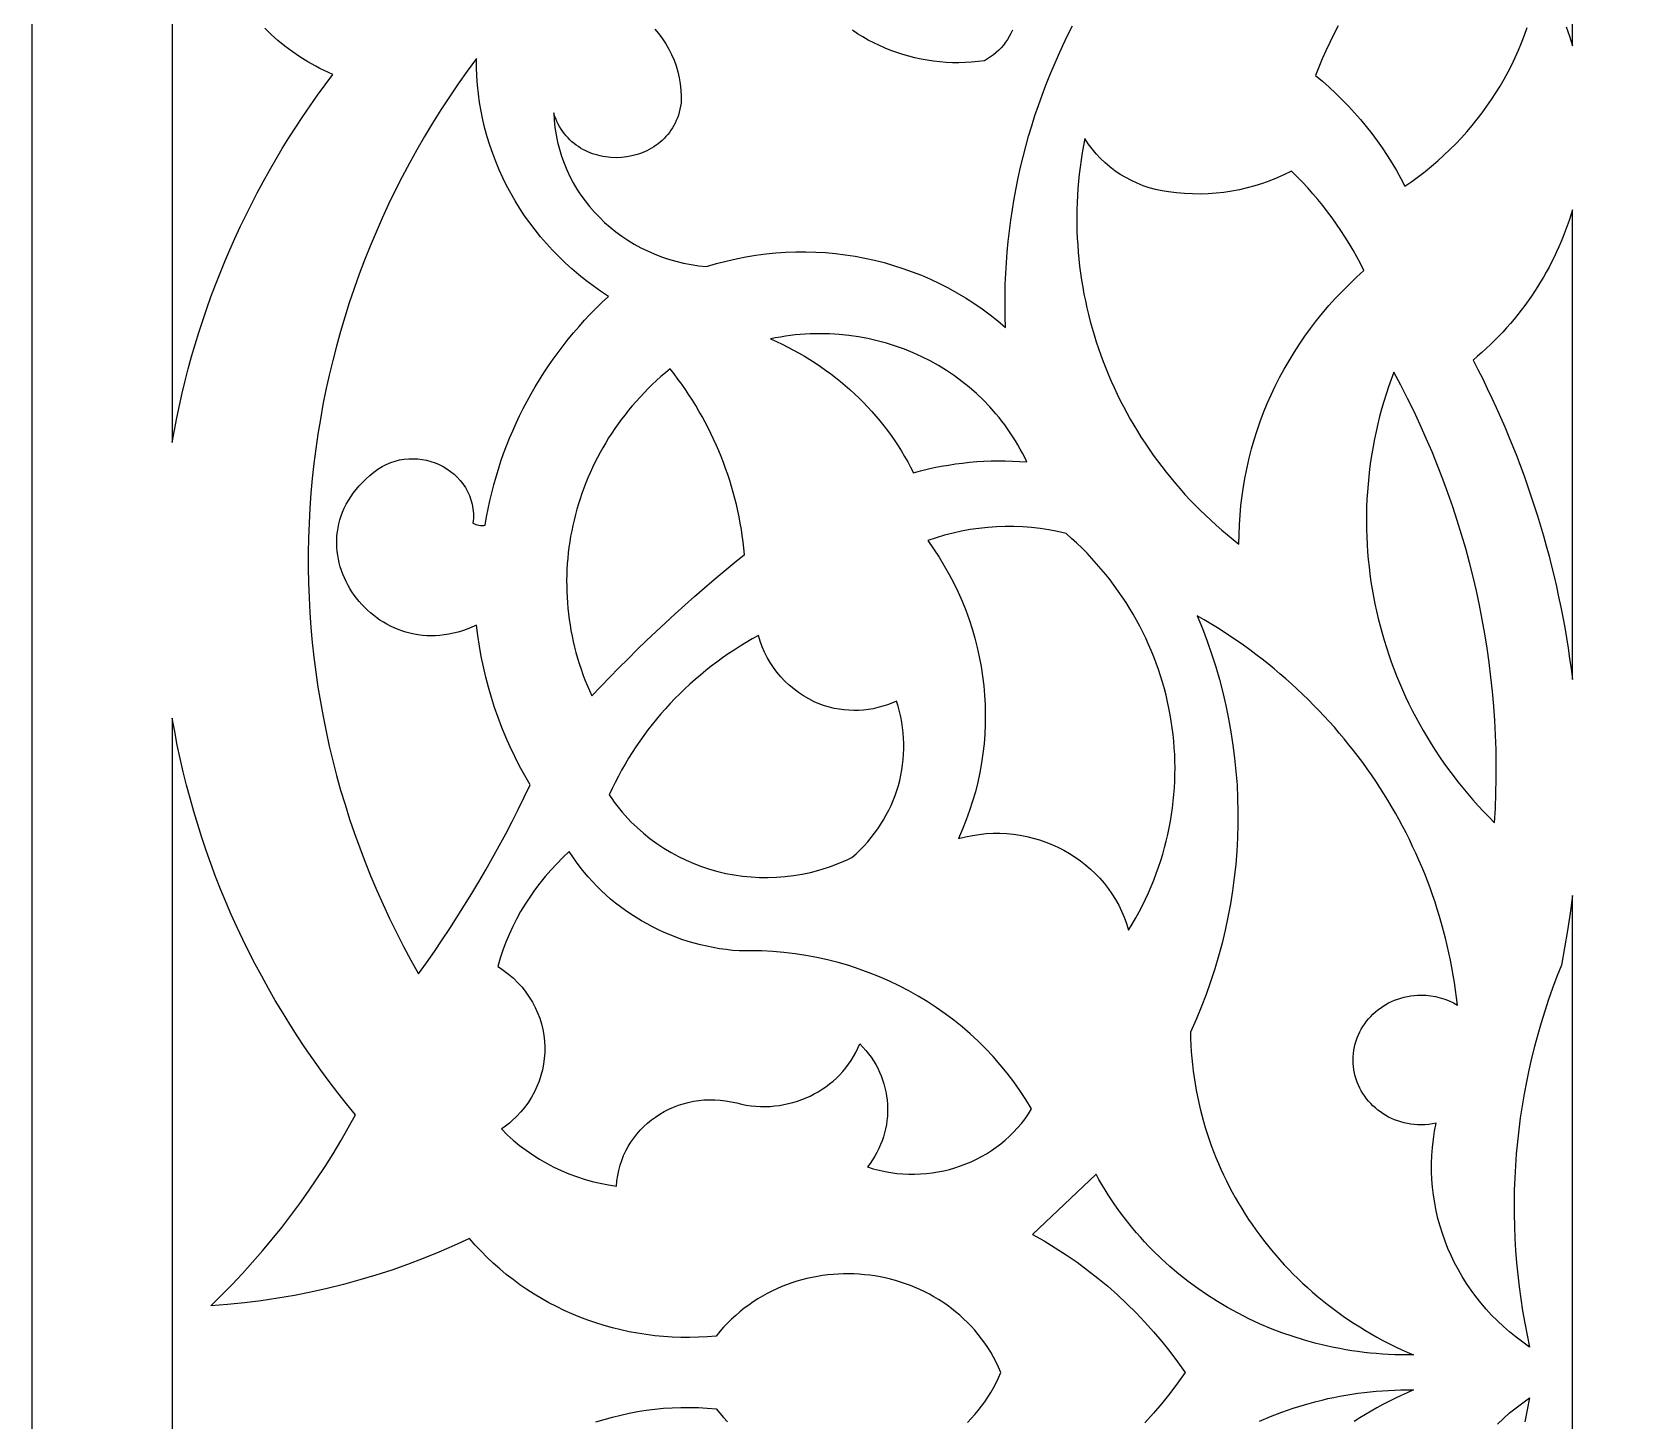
# Model space of a CAD drawing. Extents: x -1429 to -724, y 80 to 630.
# Drawn here: x -1369.3 to -1311.7, y 464.1 to 513.7 of the extents above; entities that cross this region are included whole.
import ezdxf

# ---------------------------------------------------------------- set-up
doc = ezdxf.new("R2010")
doc.units = 0
doc.layers.add('LAYER_1', color=18, linetype='CONTINUOUS')

msp = doc.modelspace()

# ---------------------------------------------------------------- linework, layer by layer
at = {"layer": 'LAYER_1'}
for points in [[(-784.299, 144.673), (-1369.299, 144.673), (-1369.299, 569.673), (-994.512, 569.673), (-784.299, 409.912)], [(-1353.766, 512.352), (-1354.089, 511.894), (-1354.403, 511.431), (-1354.707, 510.965), (-1355.002, 510.495), (-1355.287, 510.021), (-1355.563, 509.543), (-1355.83, 509.061), (-1356.087, 508.576), (-1356.335, 508.088), (-1356.573, 507.596), (-1356.802, 507.101), (-1357.022, 506.603), (-1357.232, 506.103), (-1357.432, 505.599), (-1357.623, 505.093), (-1357.805, 504.584), (-1357.977, 504.073), (-1358.14, 503.56), (-1358.293, 503.045), (-1358.436, 502.527), (-1358.57, 502.008), (-1358.695, 501.487), (-1358.81, 500.964), (-1358.916, 500.44), (-1359.011, 499.914), (-1359.098, 499.387), (-1359.175, 498.859), (-1359.242, 498.33), (-1359.3, 497.799), (-1359.348, 497.269), (-1359.386, 496.737), (-1359.415, 496.205), (-1359.435, 495.672), (-1359.444, 495.139), (-1359.444, 494.606), (-1359.435, 494.073), (-1359.415, 493.54), (-1359.387, 493.007), (-1359.348, 492.474), (-1359.3, 491.942), (-1359.242, 491.411), (-1359.175, 490.88), (-1359.097, 490.35), (-1359.01, 489.82), (-1358.914, 489.292), (-1358.807, 488.765), (-1358.691, 488.24), (-1358.566, 487.715), (-1358.43, 487.192), (-1358.285, 486.671), (-1358.13, 486.152), (-1357.965, 485.635), (-1357.791, 485.119), (-1357.606, 484.606), (-1357.412, 484.095), (-1357.208, 483.586), (-1356.995, 483.08), (-1356.771, 482.577), (-1356.538, 482.076), (-1356.295, 481.578), (-1356.042, 481.084), (-1355.779, 480.592), (-1355.507, 480.103), (-1355.219, 480.504), (-1354.937, 480.908), (-1354.659, 481.315), (-1354.387, 481.725), (-1354.119, 482.138), (-1353.857, 482.554), (-1353.6, 482.973), (-1353.348, 483.394), (-1353.101, 483.819), (-1352.859, 484.246), (-1352.623, 484.675), (-1352.391, 485.108), (-1352.165, 485.543), (-1351.945, 485.98), (-1351.729, 486.42), (-1351.519, 486.862), (-1351.711, 487.193), (-1351.893, 487.528), (-1352.066, 487.867), (-1352.229, 488.21), (-1352.383, 488.557), (-1352.527, 488.907), (-1352.661, 489.261), (-1352.786, 489.618), (-1352.901, 489.977), (-1353.007, 490.34), (-1353.102, 490.705), (-1353.187, 491.072), (-1353.263, 491.442), (-1353.328, 491.814), (-1353.384, 492.187), (-1353.429, 492.563), (-1353.596, 492.486), (-1353.763, 492.419), (-1353.929, 492.36), (-1354.094, 492.31), (-1354.258, 492.268), (-1354.421, 492.235), (-1354.583, 492.209), (-1354.743, 492.192), (-1354.901, 492.182), (-1355.058, 492.18), (-1355.213, 492.184), (-1355.366, 492.196), (-1355.517, 492.215), (-1355.666, 492.241), (-1355.812, 492.273), (-1355.956, 492.312), (-1356.097, 492.356), (-1356.236, 492.407), (-1356.371, 492.463), (-1356.503, 492.525), (-1356.632, 492.593), (-1356.758, 492.665), (-1356.881, 492.743), (-1356.999, 492.825), (-1357.114, 492.912), (-1357.225, 493.004), (-1357.332, 493.099), (-1357.435, 493.199), (-1357.534, 493.303), (-1357.628, 493.41), (-1357.718, 493.521), (-1357.803, 493.635), (-1357.883, 493.753), (-1357.959, 493.873), (-1358.029, 493.996), (-1358.094, 494.121), (-1358.153, 494.249), (-1358.207, 494.379), (-1358.256, 494.511), (-1358.299, 494.645), (-1358.335, 494.781), (-1358.366, 494.918), (-1358.391, 495.056), (-1358.409, 495.195), (-1358.421, 495.335), (-1358.426, 495.475), (-1358.424, 495.616), (-1358.416, 495.758), (-1358.401, 495.899), (-1358.378, 496.041), (-1358.349, 496.182), (-1358.312, 496.322), (-1358.267, 496.462), (-1358.215, 496.601), (-1358.155, 496.74), (-1358.087, 496.876), (-1358.011, 497.012), (-1357.927, 497.145), (-1357.834, 497.277), (-1357.733, 497.407), (-1357.623, 497.535), (-1357.505, 497.661), (-1357.378, 497.783), (-1357.241, 497.904), (-1357.102, 498.025), (-1356.957, 498.132), (-1356.808, 498.225), (-1356.655, 498.304), (-1356.499, 498.37), (-1356.341, 498.422), (-1356.18, 498.462), (-1356.019, 498.489), (-1355.856, 498.504), (-1355.695, 498.507), (-1355.534, 498.499), (-1355.374, 498.479), (-1355.217, 498.448), (-1355.063, 498.407), (-1354.913, 498.355), (-1354.766, 498.293), (-1354.625, 498.222), (-1354.489, 498.141), (-1354.36, 498.051), (-1354.237, 497.952), (-1354.123, 497.845), (-1354.016, 497.73), (-1353.919, 497.607), (-1353.831, 497.476), (-1353.754, 497.338), (-1353.688, 497.193), (-1353.633, 497.042), (-1353.591, 496.885), (-1353.562, 496.721), (-1353.547, 496.552), (-1353.546, 496.378), (-1353.551, 496.289), (-1353.56, 496.198), (-1353.509, 496.174), (-1353.456, 496.154), (-1353.402, 496.139), (-1353.346, 496.128), (-1353.29, 496.122), (-1353.233, 496.121), (-1353.176, 496.125), (-1353.119, 496.133), (-1353.071, 496.424), (-1353.016, 496.713), (-1352.955, 497.001), (-1352.889, 497.287), (-1352.816, 497.572), (-1352.737, 497.854), (-1352.652, 498.135), (-1352.561, 498.414), (-1352.465, 498.69), (-1352.362, 498.965), (-1352.254, 499.237), (-1352.14, 499.507), (-1352.02, 499.775), (-1351.895, 500.04), (-1351.764, 500.303), (-1351.628, 500.563), (-1351.486, 500.821), (-1351.339, 501.075), (-1351.186, 501.327), (-1351.028, 501.576), (-1350.864, 501.822), (-1350.695, 502.065), (-1350.521, 502.304), (-1350.342, 502.541), (-1350.157, 502.774), (-1349.968, 503.003), (-1349.773, 503.229), (-1349.574, 503.452), (-1349.369, 503.671), (-1349.159, 503.886), (-1348.945, 504.097), (-1348.725, 504.305), (-1349.001, 504.486), (-1349.269, 504.675), (-1349.53, 504.871), (-1349.783, 505.074), (-1350.029, 505.284), (-1350.268, 505.501), (-1350.499, 505.724), (-1350.722, 505.953), (-1350.936, 506.189), (-1351.143, 506.43), (-1351.342, 506.676), (-1351.533, 506.929), (-1351.715, 507.186), (-1351.888, 507.448), (-1352.053, 507.716), (-1352.209, 507.988), (-1352.357, 508.264), (-1352.495, 508.544), (-1352.625, 508.829), (-1352.745, 509.118), (-1352.856, 509.41), (-1352.958, 509.705), (-1353.05, 510.004), (-1353.132, 510.306), (-1353.205, 510.61), (-1353.268, 510.918), (-1353.321, 511.227), (-1353.365, 511.539), (-1353.397, 511.853), (-1353.42, 512.169), (-1353.432, 512.486), (-1353.434, 512.805)], [(-1331.759, 509.69), (-1331.803, 509.435), (-1331.843, 509.18), (-1331.879, 508.925), (-1331.909, 508.67), (-1331.935, 508.416), (-1331.957, 508.161), (-1331.974, 507.906), (-1331.986, 507.652), (-1331.994, 507.398), (-1331.997, 507.144), (-1331.996, 506.891), (-1331.99, 506.638), (-1331.98, 506.385), (-1331.965, 506.133), (-1331.946, 505.882), (-1331.923, 505.631), (-1331.895, 505.38), (-1331.863, 505.131), (-1331.826, 504.882), (-1331.786, 504.634), (-1331.74, 504.387), (-1331.691, 504.141), (-1331.637, 503.895), (-1331.579, 503.651), (-1331.517, 503.408), (-1331.45, 503.166), (-1331.38, 502.925), (-1331.305, 502.685), (-1331.226, 502.447), (-1331.143, 502.21), (-1331.056, 501.974), (-1330.964, 501.739), (-1330.869, 501.506), (-1330.769, 501.275), (-1330.666, 501.045), (-1330.558, 500.817), (-1330.447, 500.59), (-1330.331, 500.366), (-1330.212, 500.142), (-1330.088, 499.921), (-1329.961, 499.702), (-1329.83, 499.484), (-1329.694, 499.269), (-1329.555, 499.055), (-1329.412, 498.844), (-1329.266, 498.635), (-1329.115, 498.427), (-1328.961, 498.222), (-1328.803, 498.02), (-1328.641, 497.82), (-1328.475, 497.622), (-1328.306, 497.426), (-1328.133, 497.233), (-1327.956, 497.042), (-1327.776, 496.854), (-1327.592, 496.669), (-1327.404, 496.486), (-1327.213, 496.306), (-1327.018, 496.129), (-1326.82, 495.955), (-1326.618, 495.783), (-1326.413, 495.615), (-1326.204, 495.449), (-1326.201, 495.797), (-1326.189, 496.143), (-1326.167, 496.488), (-1326.136, 496.832), (-1326.095, 497.174), (-1326.045, 497.514), (-1325.986, 497.853), (-1325.918, 498.189), (-1325.841, 498.523), (-1325.755, 498.855), (-1325.66, 499.184), (-1325.556, 499.511), (-1325.444, 499.835), (-1325.323, 500.155), (-1325.193, 500.473), (-1325.054, 500.787), (-1324.908, 501.097), (-1324.752, 501.404), (-1324.589, 501.707), (-1324.417, 502.006), (-1324.237, 502.301), (-1324.049, 502.592), (-1323.853, 502.878), (-1323.649, 503.16), (-1323.437, 503.437), (-1323.218, 503.709), (-1322.99, 503.976), (-1322.755, 504.237), (-1322.513, 504.493), (-1322.263, 504.744), (-1322.005, 504.989), (-1321.74, 505.228), (-1321.864, 505.473), (-1321.994, 505.715), (-1322.129, 505.954), (-1322.269, 506.191), (-1322.414, 506.425), (-1322.564, 506.655), (-1322.719, 506.883), (-1322.879, 507.107), (-1323.044, 507.329), (-1323.214, 507.547), (-1323.388, 507.761), (-1323.568, 507.972), (-1323.751, 508.18), (-1323.94, 508.384), (-1324.133, 508.584), (-1324.331, 508.78), (-1324.584, 508.653), (-1324.841, 508.537), (-1325.103, 508.431), (-1325.368, 508.335), (-1325.637, 508.25), (-1325.909, 508.176), (-1326.183, 508.112), (-1326.461, 508.06), (-1326.74, 508.018), (-1327.021, 507.987), (-1327.303, 507.968), (-1327.586, 507.959), (-1327.87, 507.962), (-1328.153, 507.975), (-1328.437, 508), (-1328.721, 508.036), (-1328.953, 508.074), (-1329.182, 508.123), (-1329.407, 508.185), (-1329.626, 508.258), (-1329.84, 508.343), (-1330.048, 508.439), (-1330.25, 508.545), (-1330.446, 508.663), (-1330.634, 508.79), (-1330.814, 508.927), (-1330.986, 509.074), (-1331.15, 509.231), (-1331.305, 509.396), (-1331.45, 509.571), (-1331.585, 509.753), (-1331.709, 509.944)], [(-1314.357, 507.208), (-1314.418, 507.016), (-1314.484, 506.825), (-1314.552, 506.636), (-1314.625, 506.447), (-1314.701, 506.26), (-1314.78, 506.075), (-1314.863, 505.891), (-1314.95, 505.708), (-1315.039, 505.527), (-1315.133, 505.348), (-1315.23, 505.17), (-1315.33, 504.994), (-1315.433, 504.82), (-1315.54, 504.647), (-1315.65, 504.476), (-1315.764, 504.308), (-1315.881, 504.141), (-1316.001, 503.976), (-1316.124, 503.813), (-1316.25, 503.652), (-1316.38, 503.493), (-1316.513, 503.336), (-1316.648, 503.181), (-1316.787, 503.029), (-1316.93, 502.879), (-1317.075, 502.731), (-1317.223, 502.586), (-1317.374, 502.443), (-1317.528, 502.302), (-1317.685, 502.164), (-1317.845, 502.029), (-1317.672, 501.692), (-1317.502, 501.354), (-1317.336, 501.015), (-1317.174, 500.673), (-1317.016, 500.331), (-1316.862, 499.986), (-1316.712, 499.641), (-1316.566, 499.293), (-1316.424, 498.945), (-1316.286, 498.595), (-1316.153, 498.244), (-1316.023, 497.891), (-1315.897, 497.538), (-1315.776, 497.183), (-1315.659, 496.827), (-1315.545, 496.469), (-1315.436, 496.111), (-1315.331, 495.752), (-1315.23, 495.391), (-1315.133, 495.03), (-1315.041, 494.667), (-1314.952, 494.303), (-1314.868, 493.939), (-1314.788, 493.574), (-1314.712, 493.207), (-1314.64, 492.84), (-1314.573, 492.473), (-1314.51, 492.104), (-1314.451, 491.735), (-1314.396, 491.365), (-1314.345, 490.994), (-1314.299, 490.623), (-1314.299, 507.401)], [(-1341.347, 502.97), (-1341.522, 502.964), (-1341.697, 502.955), (-1341.873, 502.942), (-1342.049, 502.925), (-1342.225, 502.904), (-1342.402, 502.88), (-1342.578, 502.852), (-1342.754, 502.82), (-1342.931, 502.784), (-1342.722, 502.691), (-1342.516, 502.594), (-1342.312, 502.493), (-1342.111, 502.388), (-1341.913, 502.278), (-1341.718, 502.165), (-1341.526, 502.048), (-1341.336, 501.927), (-1341.15, 501.802), (-1340.967, 501.673), (-1340.786, 501.541), (-1340.609, 501.405), (-1340.436, 501.265), (-1340.265, 501.122), (-1340.098, 500.976), (-1339.935, 500.826), (-1339.774, 500.672), (-1339.618, 500.515), (-1339.465, 500.355), (-1339.315, 500.192), (-1339.17, 500.026), (-1339.028, 499.856), (-1338.89, 499.684), (-1338.756, 499.508), (-1338.626, 499.33), (-1338.499, 499.149), (-1338.377, 498.965), (-1338.259, 498.778), (-1338.146, 498.588), (-1338.036, 498.396), (-1337.931, 498.201), (-1337.83, 498.004), (-1337.583, 498.07), (-1337.335, 498.131), (-1337.086, 498.187), (-1336.836, 498.236), (-1336.584, 498.28), (-1336.332, 498.319), (-1336.079, 498.351), (-1335.825, 498.378), (-1335.571, 498.4), (-1335.316, 498.415), (-1335.06, 498.425), (-1334.805, 498.43), (-1334.549, 498.428), (-1334.293, 498.421), (-1334.038, 498.408), (-1333.782, 498.389), (-1333.856, 498.546), (-1333.934, 498.7), (-1334.015, 498.852), (-1334.1, 499.001), (-1334.187, 499.148), (-1334.277, 499.293), (-1334.371, 499.435), (-1334.467, 499.575), (-1334.567, 499.713), (-1334.669, 499.848), (-1334.774, 499.981), (-1334.882, 500.111), (-1335.105, 500.364), (-1335.339, 500.606), (-1335.582, 500.838), (-1335.836, 501.059), (-1336.098, 501.269), (-1336.369, 501.468), (-1336.648, 501.655), (-1336.934, 501.831), (-1337.228, 501.996), (-1337.529, 502.148), (-1337.837, 502.288), (-1338.15, 502.415), (-1338.469, 502.531), (-1338.794, 502.633), (-1339.123, 502.722), (-1339.456, 502.798), (-1339.793, 502.86), (-1340.134, 502.909), (-1340.477, 502.944), (-1340.65, 502.956), (-1340.823, 502.965), (-1340.997, 502.97), (-1341.172, 502.972)], [(-1346.685, 501.579), (-1346.846, 501.44), (-1347.003, 501.299), (-1347.156, 501.154), (-1347.306, 501.008), (-1347.452, 500.859), (-1347.595, 500.707), (-1347.734, 500.553), (-1347.87, 500.397), (-1348.002, 500.239), (-1348.13, 500.078), (-1348.254, 499.916), (-1348.375, 499.751), (-1348.492, 499.584), (-1348.606, 499.416), (-1348.715, 499.246), (-1348.821, 499.073), (-1348.924, 498.899), (-1349.022, 498.724), (-1349.117, 498.547), (-1349.207, 498.368), (-1349.294, 498.188), (-1349.377, 498.006), (-1349.457, 497.823), (-1349.532, 497.638), (-1349.604, 497.452), (-1349.672, 497.265), (-1349.735, 497.077), (-1349.795, 496.888), (-1349.851, 496.698), (-1349.903, 496.507), (-1349.951, 496.314), (-1349.995, 496.121), (-1350.035, 495.928), (-1350.072, 495.733), (-1350.104, 495.538), (-1350.132, 495.342), (-1350.156, 495.146), (-1350.176, 494.949), (-1350.192, 494.751), (-1350.203, 494.553), (-1350.211, 494.355), (-1350.215, 494.157), (-1350.214, 493.958), (-1350.21, 493.76), (-1350.201, 493.561), (-1350.188, 493.362), (-1350.171, 493.163), (-1350.149, 492.964), (-1350.124, 492.765), (-1350.094, 492.567), (-1350.06, 492.369), (-1350.022, 492.171), (-1349.979, 491.973), (-1349.933, 491.776), (-1349.881, 491.58), (-1349.826, 491.384), (-1349.766, 491.188), (-1349.702, 490.993), (-1349.634, 490.799), (-1349.561, 490.606), (-1349.484, 490.413), (-1349.402, 490.222), (-1349.316, 490.031), (-1348.997, 490.368), (-1348.675, 490.701), (-1348.35, 491.032), (-1348.022, 491.36), (-1347.691, 491.686), (-1347.358, 492.009), (-1347.021, 492.329), (-1346.682, 492.647), (-1346.339, 492.961), (-1345.994, 493.273), (-1345.647, 493.582), (-1345.296, 493.888), (-1344.943, 494.192), (-1344.587, 494.493), (-1344.228, 494.79), (-1343.866, 495.085), (-1343.888, 495.31), (-1343.913, 495.535), (-1343.942, 495.759), (-1343.976, 495.982), (-1344.014, 496.204), (-1344.056, 496.426), (-1344.102, 496.646), (-1344.152, 496.865), (-1344.206, 497.084), (-1344.264, 497.301), (-1344.326, 497.518), (-1344.392, 497.733), (-1344.462, 497.947), (-1344.536, 498.16), (-1344.614, 498.371), (-1344.696, 498.581), (-1344.782, 498.79), (-1344.871, 498.997), (-1344.965, 499.202), (-1345.062, 499.406), (-1345.163, 499.609), (-1345.268, 499.81), (-1345.377, 500.009), (-1345.489, 500.206), (-1345.605, 500.402), (-1345.725, 500.595), (-1345.849, 500.787), (-1345.976, 500.977), (-1346.107, 501.165), (-1346.241, 501.35), (-1346.379, 501.534), (-1346.521, 501.716)], [(-1320.775, 501.336), (-1320.867, 501.073), (-1320.953, 500.809), (-1321.035, 500.545), (-1321.111, 500.279), (-1321.182, 500.013), (-1321.248, 499.746), (-1321.309, 499.479), (-1321.365, 499.211), (-1321.416, 498.943), (-1321.462, 498.675), (-1321.503, 498.406), (-1321.539, 498.137), (-1321.57, 497.867), (-1321.596, 497.598), (-1321.617, 497.328), (-1321.634, 497.059), (-1321.645, 496.79), (-1321.651, 496.52), (-1321.653, 496.251), (-1321.649, 495.982), (-1321.641, 495.714), (-1321.628, 495.445), (-1321.61, 495.177), (-1321.587, 494.91), (-1321.559, 494.643), (-1321.527, 494.377), (-1321.49, 494.111), (-1321.448, 493.847), (-1321.401, 493.582), (-1321.349, 493.319), (-1321.293, 493.057), (-1321.232, 492.795), (-1321.166, 492.535), (-1321.096, 492.276), (-1321.021, 492.018), (-1320.941, 491.761), (-1320.857, 491.505), (-1320.768, 491.251), (-1320.674, 490.998), (-1320.576, 490.746), (-1320.473, 490.496), (-1320.366, 490.248), (-1320.254, 490.001), (-1320.137, 489.755), (-1320.016, 489.512), (-1319.89, 489.27), (-1319.76, 489.031), (-1319.625, 488.793), (-1319.486, 488.557), (-1319.343, 488.323), (-1319.195, 488.091), (-1319.042, 487.862), (-1318.885, 487.634), (-1318.724, 487.409), (-1318.558, 487.187), (-1318.388, 486.966), (-1318.213, 486.748), (-1318.034, 486.533), (-1317.851, 486.32), (-1317.663, 486.11), (-1317.471, 485.903), (-1317.275, 485.698), (-1317.074, 485.496), (-1317.046, 486.019), (-1317.027, 486.542), (-1317.017, 487.065), (-1317.016, 487.587), (-1317.025, 488.108), (-1317.043, 488.629), (-1317.07, 489.15), (-1317.107, 489.669), (-1317.152, 490.187), (-1317.207, 490.705), (-1317.271, 491.221), (-1317.344, 491.736), (-1317.426, 492.25), (-1317.517, 492.762), (-1317.618, 493.272), (-1317.727, 493.781), (-1317.845, 494.288), (-1317.972, 494.793), (-1318.108, 495.296), (-1318.253, 495.796), (-1318.407, 496.295), (-1318.57, 496.791), (-1318.741, 497.285), (-1318.921, 497.776), (-1319.111, 498.264), (-1319.308, 498.75), (-1319.515, 499.233), (-1319.73, 499.712), (-1319.954, 500.189), (-1320.187, 500.662), (-1320.428, 501.132), (-1320.678, 501.599)], [(-1334.867, 496.073), (-1335.179, 496.051), (-1335.491, 496.018), (-1335.801, 495.974), (-1336.11, 495.918), (-1336.416, 495.851), (-1336.72, 495.773), (-1337.022, 495.683), (-1337.32, 495.582), (-1337.112, 495.286), (-1336.915, 494.985), (-1336.729, 494.68), (-1336.554, 494.37), (-1336.39, 494.056), (-1336.237, 493.738), (-1336.095, 493.416), (-1335.964, 493.091), (-1335.844, 492.763), (-1335.735, 492.432), (-1335.638, 492.098), (-1335.552, 491.761), (-1335.477, 491.423), (-1335.413, 491.083), (-1335.36, 490.741), (-1335.319, 490.398), (-1335.289, 490.054), (-1335.27, 489.709), (-1335.263, 489.363), (-1335.268, 489.017), (-1335.283, 488.672), (-1335.31, 488.326), (-1335.349, 487.981), (-1335.399, 487.637), (-1335.461, 487.294), (-1335.534, 486.952), (-1335.619, 486.611), (-1335.716, 486.273), (-1335.824, 485.936), (-1335.944, 485.602), (-1336.076, 485.271), (-1336.219, 484.942), (-1335.972, 485.003), (-1335.725, 485.052), (-1335.478, 485.088), (-1335.231, 485.112), (-1334.986, 485.124), (-1334.742, 485.124), (-1334.499, 485.112), (-1334.259, 485.089), (-1334.021, 485.055), (-1333.786, 485.01), (-1333.554, 484.954), (-1333.326, 484.887), (-1333.103, 484.81), (-1332.883, 484.723), (-1332.669, 484.626), (-1332.459, 484.519), (-1332.256, 484.403), (-1332.058, 484.278), (-1331.867, 484.143), (-1331.683, 484), (-1331.505, 483.848), (-1331.336, 483.687), (-1331.174, 483.519), (-1331.021, 483.342), (-1330.877, 483.157), (-1330.742, 482.965), (-1330.617, 482.766), (-1330.501, 482.559), (-1330.396, 482.346), (-1330.302, 482.125), (-1330.218, 481.898), (-1330.147, 481.665), (-1330.015, 481.883), (-1329.889, 482.103), (-1329.768, 482.324), (-1329.653, 482.547), (-1329.543, 482.772), (-1329.439, 482.998), (-1329.341, 483.226), (-1329.247, 483.454), (-1329.16, 483.684), (-1329.077, 483.916), (-1329.001, 484.148), (-1328.929, 484.381), (-1328.863, 484.615), (-1328.803, 484.85), (-1328.748, 485.086), (-1328.698, 485.322), (-1328.653, 485.559), (-1328.614, 485.796), (-1328.58, 486.034), (-1328.552, 486.272), (-1328.529, 486.51), (-1328.511, 486.749), (-1328.498, 486.987), (-1328.491, 487.226), (-1328.489, 487.464), (-1328.492, 487.703), (-1328.501, 487.941), (-1328.514, 488.179), (-1328.533, 488.416), (-1328.557, 488.653), (-1328.587, 488.889), (-1328.621, 489.125), (-1328.66, 489.36), (-1328.705, 489.594), (-1328.755, 489.827), (-1328.81, 490.059), (-1328.87, 490.29), (-1328.935, 490.52), (-1329.005, 490.749), (-1329.081, 490.977), (-1329.161, 491.203), (-1329.246, 491.427), (-1329.337, 491.651), (-1329.432, 491.872), (-1329.532, 492.092), (-1329.638, 492.31), (-1329.748, 492.526), (-1329.864, 492.74), (-1329.984, 492.952), (-1330.109, 493.162), (-1330.239, 493.37), (-1330.374, 493.575), (-1330.514, 493.778), (-1330.659, 493.979), (-1330.809, 494.177), (-1330.963, 494.372), (-1331.123, 494.565), (-1331.287, 494.755), (-1331.456, 494.942), (-1331.63, 495.126), (-1331.808, 495.308), (-1331.992, 495.486), (-1332.18, 495.661), (-1332.373, 495.832), (-1332.681, 495.903), (-1332.991, 495.962), (-1333.302, 496.009), (-1333.614, 496.045), (-1333.927, 496.069), (-1334.24, 496.082), (-1334.554, 496.083)], [(-1343.588, 492.066), (-1343.807, 491.939), (-1344.022, 491.807), (-1344.234, 491.672), (-1344.443, 491.532), (-1344.649, 491.389), (-1344.851, 491.242), (-1345.05, 491.092), (-1345.246, 490.937), (-1345.438, 490.779), (-1345.627, 490.618), (-1345.812, 490.453), (-1345.994, 490.284), (-1346.172, 490.112), (-1346.346, 489.937), (-1346.517, 489.758), (-1346.683, 489.577), (-1346.846, 489.392), (-1347.005, 489.204), (-1347.16, 489.012), (-1347.311, 488.818), (-1347.458, 488.621), (-1347.601, 488.421), (-1347.739, 488.218), (-1347.873, 488.012), (-1348.004, 487.804), (-1348.129, 487.593), (-1348.251, 487.379), (-1348.367, 487.163), (-1348.48, 486.944), (-1348.588, 486.723), (-1348.691, 486.499), (-1348.604, 486.37), (-1348.514, 486.243), (-1348.421, 486.119), (-1348.326, 485.998), (-1348.228, 485.88), (-1348.127, 485.764), (-1347.919, 485.54), (-1347.701, 485.328), (-1347.474, 485.127), (-1347.239, 484.938), (-1346.995, 484.759), (-1346.745, 484.593), (-1346.487, 484.438), (-1346.222, 484.295), (-1345.952, 484.164), (-1345.676, 484.046), (-1345.395, 483.939), (-1345.11, 483.845), (-1344.82, 483.764), (-1344.527, 483.695), (-1344.23, 483.639), (-1343.931, 483.595), (-1343.63, 483.565), (-1343.327, 483.548), (-1343.023, 483.544), (-1342.719, 483.554), (-1342.414, 483.577), (-1342.11, 483.614), (-1341.806, 483.664), (-1341.504, 483.729), (-1341.203, 483.807), (-1341.053, 483.852), (-1340.905, 483.9), (-1340.756, 483.951), (-1340.609, 484.006), (-1340.462, 484.065), (-1340.317, 484.128), (-1340.172, 484.194), (-1340.028, 484.264), (-1339.878, 484.397), (-1339.733, 484.536), (-1339.595, 484.678), (-1339.463, 484.825), (-1339.337, 484.975), (-1339.217, 485.129), (-1339.103, 485.287), (-1338.996, 485.448), (-1338.895, 485.612), (-1338.8, 485.779), (-1338.712, 485.949), (-1338.63, 486.121), (-1338.555, 486.296), (-1338.487, 486.474), (-1338.425, 486.653), (-1338.369, 486.834), (-1338.321, 487.017), (-1338.279, 487.202), (-1338.244, 487.387), (-1338.216, 487.575), (-1338.195, 487.763), (-1338.18, 487.952), (-1338.173, 488.142), (-1338.173, 488.332), (-1338.18, 488.522), (-1338.195, 488.713), (-1338.216, 488.904), (-1338.245, 489.094), (-1338.281, 489.284), (-1338.325, 489.474), (-1338.375, 489.663), (-1338.434, 489.85), (-1338.596, 489.779), (-1338.76, 489.715), (-1338.927, 489.661), (-1339.097, 489.615), (-1339.268, 489.577), (-1339.44, 489.548), (-1339.614, 489.527), (-1339.789, 489.516), (-1339.964, 489.512), (-1340.139, 489.518), (-1340.313, 489.532), (-1340.487, 489.554), (-1340.66, 489.586), (-1340.832, 489.626), (-1341.002, 489.675), (-1341.17, 489.732), (-1341.371, 489.822), (-1341.565, 489.923), (-1341.752, 490.033), (-1341.932, 490.153), (-1342.103, 490.282), (-1342.266, 490.419), (-1342.421, 490.565), (-1342.566, 490.719), (-1342.703, 490.88), (-1342.829, 491.049), (-1342.946, 491.224), (-1343.052, 491.406), (-1343.148, 491.594), (-1343.232, 491.787), (-1343.305, 491.986), (-1343.367, 492.189)], [(-1350.349, 484.259), (-1350.569, 484.04), (-1350.78, 483.814), (-1350.982, 483.581), (-1351.176, 483.342), (-1351.36, 483.097), (-1351.535, 482.847), (-1351.701, 482.59), (-1351.858, 482.328), (-1352.005, 482.061), (-1352.141, 481.79), (-1352.269, 481.513), (-1352.386, 481.233), (-1352.492, 480.948), (-1352.589, 480.659), (-1352.674, 480.366), (-1352.574, 480.302), (-1352.476, 480.235), (-1352.29, 480.094), (-1352.117, 479.945), (-1351.956, 479.788), (-1351.808, 479.624), (-1351.671, 479.453), (-1351.548, 479.275), (-1351.437, 479.092), (-1351.338, 478.904), (-1351.252, 478.712), (-1351.178, 478.516), (-1351.117, 478.316), (-1351.068, 478.114), (-1351.032, 477.91), (-1351.009, 477.704), (-1350.998, 477.498), (-1350.999, 477.291), (-1351.013, 477.085), (-1351.04, 476.879), (-1351.08, 476.675), (-1351.132, 476.474), (-1351.196, 476.274), (-1351.274, 476.079), (-1351.364, 475.887), (-1351.467, 475.699), (-1351.582, 475.517), (-1351.711, 475.34), (-1351.851, 475.17), (-1352.005, 475.007), (-1352.172, 474.851), (-1352.26, 474.776), (-1352.351, 474.703), (-1352.445, 474.632), (-1352.543, 474.563), (-1352.336, 474.359), (-1352.121, 474.164), (-1351.897, 473.979), (-1351.666, 473.803), (-1351.428, 473.638), (-1351.183, 473.482), (-1350.931, 473.337), (-1350.673, 473.202), (-1350.41, 473.077), (-1350.14, 472.964), (-1349.866, 472.861), (-1349.587, 472.77), (-1349.304, 472.69), (-1349.016, 472.622), (-1348.725, 472.565), (-1348.431, 472.52), (-1348.417, 472.713), (-1348.391, 472.901), (-1348.354, 473.086), (-1348.306, 473.266), (-1348.249, 473.441), (-1348.181, 473.612), (-1348.104, 473.777), (-1348.017, 473.937), (-1347.922, 474.092), (-1347.819, 474.24), (-1347.707, 474.382), (-1347.588, 474.518), (-1347.461, 474.647), (-1347.327, 474.769), (-1347.187, 474.884), (-1347.04, 474.991), (-1346.888, 475.091), (-1346.73, 475.183), (-1346.566, 475.267), (-1346.398, 475.342), (-1346.226, 475.408), (-1346.05, 475.466), (-1345.87, 475.514), (-1345.686, 475.553), (-1345.5, 475.582), (-1345.311, 475.601), (-1345.12, 475.61), (-1344.927, 475.608), (-1344.732, 475.596), (-1344.536, 475.572), (-1344.34, 475.538), (-1344.143, 475.492), (-1343.973, 475.451), (-1343.802, 475.419), (-1343.631, 475.394), (-1343.46, 475.377), (-1343.29, 475.368), (-1343.121, 475.366), (-1342.952, 475.372), (-1342.785, 475.385), (-1342.619, 475.406), (-1342.455, 475.433), (-1342.293, 475.468), (-1342.132, 475.509), (-1341.975, 475.557), (-1341.819, 475.612), (-1341.667, 475.673), (-1341.518, 475.741), (-1341.372, 475.815), (-1341.23, 475.895), (-1341.091, 475.981), (-1340.957, 476.073), (-1340.827, 476.171), (-1340.701, 476.275), (-1340.58, 476.384), (-1340.464, 476.499), (-1340.353, 476.62), (-1340.248, 476.745), (-1340.149, 476.876), (-1340.055, 477.011), (-1339.968, 477.152), (-1339.887, 477.297), (-1339.813, 477.447), (-1339.746, 477.602), (-1339.635, 477.487), (-1339.531, 477.369), (-1339.433, 477.248), (-1339.342, 477.123), (-1339.257, 476.995), (-1339.179, 476.864), (-1339.107, 476.731), (-1339.042, 476.595), (-1338.983, 476.457), (-1338.931, 476.318), (-1338.886, 476.176), (-1338.847, 476.034), (-1338.815, 475.889), (-1338.789, 475.744), (-1338.77, 475.598), (-1338.758, 475.452), (-1338.752, 475.305), (-1338.753, 475.158), (-1338.761, 475.011), (-1338.775, 474.864), (-1338.796, 474.718), (-1338.824, 474.573), (-1338.858, 474.428), (-1338.9, 474.285), (-1338.948, 474.143), (-1339.003, 474.003), (-1339.064, 473.864), (-1339.133, 473.728), (-1339.208, 473.594), (-1339.291, 473.462), (-1339.38, 473.333), (-1339.475, 473.207), (-1339.266, 473.143), (-1339.056, 473.088), (-1338.845, 473.042), (-1338.633, 473.005), (-1338.421, 472.978), (-1338.21, 472.959), (-1337.998, 472.949), (-1337.787, 472.948), (-1337.577, 472.956), (-1337.368, 472.972), (-1337.16, 472.996), (-1336.954, 473.029), (-1336.75, 473.07), (-1336.548, 473.119), (-1336.349, 473.176), (-1336.152, 473.241), (-1335.959, 473.314), (-1335.768, 473.394), (-1335.582, 473.482), (-1335.399, 473.578), (-1335.22, 473.681), (-1335.046, 473.792), (-1334.877, 473.909), (-1334.712, 474.034), (-1334.553, 474.166), (-1334.4, 474.305), (-1334.252, 474.451), (-1334.11, 474.604), (-1333.975, 474.763), (-1333.846, 474.928), (-1333.724, 475.101), (-1333.61, 475.279), (-1333.812, 475.612), (-1334.025, 475.937), (-1334.249, 476.253), (-1334.484, 476.56), (-1334.728, 476.858), (-1334.982, 477.147), (-1335.246, 477.427), (-1335.519, 477.697), (-1335.802, 477.957), (-1336.092, 478.208), (-1336.391, 478.449), (-1336.698, 478.68), (-1337.013, 478.901), (-1337.335, 479.111), (-1337.664, 479.31), (-1338, 479.499), (-1338.343, 479.677), (-1338.691, 479.844), (-1339.046, 479.999), (-1339.406, 480.144), (-1339.772, 480.276), (-1340.142, 480.397), (-1340.518, 480.506), (-1340.897, 480.603), (-1341.281, 480.687), (-1341.668, 480.76), (-1342.059, 480.819), (-1342.454, 480.867), (-1342.851, 480.901), (-1343.25, 480.922), (-1343.652, 480.93), (-1344.056, 480.924), (-1344.29, 480.944), (-1344.523, 480.971), (-1344.754, 481.004), (-1344.983, 481.044), (-1345.21, 481.09), (-1345.435, 481.142), (-1345.657, 481.201), (-1345.878, 481.266), (-1346.096, 481.337), (-1346.311, 481.414), (-1346.523, 481.497), (-1346.733, 481.585), (-1346.94, 481.68), (-1347.143, 481.78), (-1347.344, 481.886), (-1347.54, 481.997), (-1347.734, 482.114), (-1347.923, 482.236), (-1348.109, 482.364), (-1348.291, 482.497), (-1348.469, 482.635), (-1348.643, 482.778), (-1348.812, 482.926), (-1348.977, 483.079), (-1349.137, 483.237), (-1349.293, 483.399), (-1349.444, 483.567), (-1349.59, 483.739), (-1349.731, 483.915), (-1349.866, 484.096), (-1349.996, 484.282), (-1350.121, 484.472)]]:
    msp.add_lwpolyline(points, close=True, dxfattribs=at)
for points in [[(-1364.299, 520.604), (-1364.299, 499.084), (-1364.22, 499.526), (-1364.135, 499.968), (-1364.043, 500.407), (-1363.944, 500.846), (-1363.838, 501.282), (-1363.726, 501.717), (-1363.608, 502.151), (-1363.482, 502.582), (-1363.35, 503.012), (-1363.212, 503.44), (-1363.067, 503.866), (-1362.916, 504.289), (-1362.758, 504.711), (-1362.594, 505.131), (-1362.423, 505.548), (-1362.246, 505.963), (-1362.063, 506.375), (-1361.873, 506.785), (-1361.677, 507.193), (-1361.475, 507.598), (-1361.266, 508), (-1361.051, 508.399), (-1360.83, 508.796), (-1360.603, 509.19), (-1360.369, 509.581), (-1360.13, 509.969), (-1359.884, 510.354), (-1359.632, 510.735), (-1359.374, 511.114), (-1359.11, 511.489), (-1358.84, 511.861), (-1358.564, 512.229), (-1358.72, 512.298), (-1358.873, 512.37), (-1359.024, 512.445), (-1359.173, 512.523), (-1359.462, 512.687), (-1359.743, 512.862), (-1360.013, 513.047), (-1360.273, 513.243), (-1360.523, 513.448), (-1360.762, 513.662), (-1360.99, 513.886)], [(-1314.519, 513.931), (-1314.403, 513.595), (-1314.299, 513.255), (-1314.299, 514.673)], [(-1347.06, 513.846), (-1346.921, 513.681), (-1346.791, 513.507), (-1346.672, 513.327), (-1346.563, 513.14), (-1346.465, 512.946), (-1346.378, 512.746), (-1346.303, 512.541), (-1346.241, 512.329), (-1346.192, 512.113), (-1346.155, 511.892), (-1346.133, 511.667), (-1346.124, 511.438), (-1346.13, 511.205), (-1346.147, 511.094), (-1346.168, 510.987), (-1346.194, 510.882), (-1346.225, 510.781), (-1346.259, 510.683), (-1346.298, 510.588), (-1346.34, 510.496), (-1346.386, 510.407), (-1346.436, 510.322), (-1346.489, 510.24), (-1346.546, 510.161), (-1346.605, 510.085), (-1346.668, 510.013), (-1346.734, 509.944), (-1346.802, 509.878), (-1346.874, 509.815), (-1346.947, 509.756), (-1347.023, 509.7), (-1347.102, 509.647), (-1347.182, 509.597), (-1347.264, 509.551), (-1347.348, 509.508), (-1347.434, 509.469), (-1347.521, 509.433), (-1347.61, 509.4), (-1347.7, 509.371), (-1347.883, 509.323), (-1348.07, 509.288), (-1348.259, 509.267), (-1348.448, 509.259), (-1348.638, 509.266), (-1348.827, 509.287), (-1348.921, 509.302), (-1349.014, 509.321), (-1349.106, 509.344), (-1349.197, 509.37), (-1349.287, 509.4), (-1349.376, 509.433), (-1349.464, 509.47), (-1349.55, 509.511), (-1349.634, 509.555), (-1349.716, 509.603), (-1349.797, 509.654), (-1349.875, 509.709), (-1349.952, 509.768), (-1350.026, 509.83), (-1350.097, 509.896), (-1350.166, 509.965), (-1350.232, 510.039), (-1350.295, 510.115), (-1350.355, 510.196), (-1350.412, 510.28), (-1350.465, 510.369), (-1350.516, 510.46), (-1350.562, 510.556), (-1350.605, 510.655), (-1350.644, 510.758), (-1350.678, 510.865), (-1350.663, 510.596), (-1350.635, 510.331), (-1350.594, 510.069), (-1350.54, 509.811), (-1350.475, 509.557), (-1350.398, 509.308), (-1350.309, 509.063), (-1350.21, 508.824), (-1350.099, 508.59), (-1349.978, 508.362), (-1349.846, 508.139), (-1349.705, 507.923), (-1349.553, 507.714), (-1349.393, 507.511), (-1349.223, 507.316), (-1349.044, 507.128), (-1348.857, 506.947), (-1348.661, 506.775), (-1348.458, 506.611), (-1348.246, 506.456), (-1348.028, 506.309), (-1347.802, 506.172), (-1347.569, 506.044), (-1347.33, 505.926), (-1347.084, 505.818), (-1346.833, 505.721), (-1346.576, 505.633), (-1346.313, 505.557), (-1346.046, 505.492), (-1345.773, 505.439), (-1345.496, 505.398), (-1345.215, 505.368), (-1344.866, 505.473), (-1344.516, 505.566), (-1344.164, 505.648), (-1343.81, 505.718), (-1343.455, 505.776), (-1343.1, 505.823), (-1342.744, 505.859), (-1342.388, 505.883), (-1342.032, 505.895), (-1341.676, 505.897), (-1341.321, 505.887), (-1340.967, 505.866), (-1340.614, 505.834), (-1340.263, 505.791), (-1339.914, 505.737), (-1339.566, 505.672), (-1339.222, 505.596), (-1338.88, 505.51), (-1338.54, 505.412), (-1338.205, 505.304), (-1337.873, 505.186), (-1337.544, 505.057), (-1337.22, 504.917), (-1336.901, 504.767), (-1336.586, 504.606), (-1336.276, 504.435), (-1335.972, 504.254), (-1335.673, 504.063), (-1335.381, 503.861), (-1335.094, 503.65), (-1334.814, 503.428), (-1334.541, 503.197), (-1334.553, 503.583), (-1334.559, 503.968), (-1334.557, 504.353), (-1334.549, 504.737), (-1334.534, 505.121), (-1334.512, 505.505), (-1334.483, 505.887), (-1334.447, 506.269), (-1334.404, 506.65), (-1334.355, 507.031), (-1334.298, 507.41), (-1334.235, 507.788), (-1334.166, 508.164), (-1334.089, 508.54), (-1334.006, 508.914), (-1333.916, 509.287), (-1333.82, 509.658), (-1333.716, 510.028), (-1333.607, 510.396), (-1333.49, 510.762), (-1333.367, 511.127), (-1333.238, 511.489), (-1333.102, 511.849), (-1332.959, 512.208), (-1332.81, 512.564), (-1332.655, 512.918), (-1332.493, 513.27), (-1332.325, 513.619), (-1332.15, 513.966)], [(-1334.298, 513.811), (-1334.349, 513.699), (-1334.406, 513.59), (-1334.47, 513.484), (-1334.539, 513.381), (-1334.614, 513.283), (-1334.695, 513.188), (-1334.782, 513.097), (-1334.874, 513.012), (-1334.971, 512.931), (-1335.073, 512.855), (-1335.18, 512.785), (-1335.292, 512.72), (-1335.521, 512.691), (-1335.751, 512.669), (-1335.98, 512.655), (-1336.209, 512.65), (-1336.437, 512.652), (-1336.664, 512.662), (-1336.89, 512.679), (-1337.115, 512.704), (-1337.338, 512.737), (-1337.559, 512.777), (-1337.779, 512.825), (-1337.997, 512.88), (-1338.212, 512.942), (-1338.424, 513.011), (-1338.634, 513.087), (-1338.841, 513.17), (-1339.045, 513.26), (-1339.245, 513.357), (-1339.442, 513.461), (-1339.636, 513.571), (-1339.825, 513.688), (-1340.01, 513.811)], [(-1322.659, 513.968), (-1322.816, 513.673), (-1322.964, 513.377), (-1323.104, 513.081), (-1323.234, 512.785), (-1323.356, 512.49), (-1323.469, 512.197), (-1323.221, 511.989), (-1322.98, 511.774), (-1322.744, 511.554), (-1322.515, 511.328), (-1322.292, 511.097), (-1322.075, 510.861), (-1321.865, 510.62), (-1321.661, 510.373), (-1321.464, 510.122), (-1321.273, 509.866), (-1321.09, 509.605), (-1320.913, 509.34), (-1320.744, 509.07), (-1320.581, 508.796), (-1320.426, 508.518), (-1320.278, 508.236), (-1320.032, 508.407), (-1319.791, 508.584), (-1319.556, 508.766), (-1319.326, 508.953), (-1319.102, 509.146), (-1318.883, 509.343), (-1318.67, 509.546), (-1318.464, 509.753), (-1318.263, 509.965), (-1318.068, 510.182), (-1317.879, 510.403), (-1317.696, 510.629), (-1317.519, 510.859), (-1317.349, 511.093), (-1317.185, 511.331), (-1317.028, 511.572), (-1316.877, 511.818), (-1316.733, 512.067), (-1316.595, 512.32), (-1316.464, 512.576), (-1316.34, 512.835), (-1316.223, 513.098), (-1316.113, 513.363), (-1316.01, 513.632), (-1315.915, 513.903)], [(-1314.299, 448.834), (-1314.299, 482.899), (-1314.378, 482.276), (-1314.47, 481.654), (-1314.575, 481.034), (-1314.691, 480.415), (-1314.852, 480.007), (-1315.005, 479.596), (-1315.15, 479.183), (-1315.287, 478.768), (-1315.416, 478.352), (-1315.537, 477.933), (-1315.649, 477.513), (-1315.754, 477.092), (-1315.851, 476.669), (-1315.94, 476.244), (-1316.02, 475.819), (-1316.093, 475.392), (-1316.157, 474.964), (-1316.213, 474.535), (-1316.261, 474.106), (-1316.301, 473.676), (-1316.333, 473.245), (-1316.357, 472.813), (-1316.372, 472.381), (-1316.379, 471.949), (-1316.378, 471.517), (-1316.369, 471.084), (-1316.352, 470.651), (-1316.326, 470.219), (-1316.292, 469.787), (-1316.25, 469.355), (-1316.2, 468.923), (-1316.141, 468.492), (-1316.074, 468.062), (-1315.999, 467.632), (-1315.916, 467.203), (-1315.824, 466.775), (-1316.071, 466.947), (-1316.31, 467.127), (-1316.54, 467.315), (-1316.763, 467.509), (-1316.977, 467.71), (-1317.182, 467.918), (-1317.379, 468.132), (-1317.567, 468.352), (-1317.746, 468.578), (-1317.916, 468.809), (-1318.077, 469.046), (-1318.229, 469.288), (-1318.371, 469.534), (-1318.504, 469.785), (-1318.628, 470.04), (-1318.742, 470.298), (-1318.846, 470.561), (-1318.94, 470.827), (-1319.024, 471.096), (-1319.098, 471.369), (-1319.163, 471.643), (-1319.216, 471.921), (-1319.26, 472.2), (-1319.293, 472.481), (-1319.315, 472.764), (-1319.326, 473.048), (-1319.327, 473.333), (-1319.317, 473.62), (-1319.296, 473.906), (-1319.263, 474.194), (-1319.22, 474.481), (-1319.165, 474.768), (-1319.294, 474.743), (-1319.427, 474.725), (-1319.562, 474.714), (-1319.699, 474.711), (-1319.825, 474.714), (-1319.948, 474.723), (-1320.07, 474.737), (-1320.19, 474.758), (-1320.307, 474.784), (-1320.423, 474.815), (-1320.536, 474.851), (-1320.646, 474.893), (-1320.754, 474.939), (-1320.859, 474.99), (-1320.961, 475.046), (-1321.059, 475.106), (-1321.155, 475.171), (-1321.247, 475.24), (-1321.335, 475.313), (-1321.419, 475.389), (-1321.5, 475.47), (-1321.576, 475.554), (-1321.649, 475.641), (-1321.716, 475.732), (-1321.78, 475.826), (-1321.838, 475.923), (-1321.892, 476.023), (-1321.941, 476.126), (-1321.984, 476.231), (-1322.022, 476.338), (-1322.055, 476.448), (-1322.082, 476.56), (-1322.104, 476.674), (-1322.119, 476.79), (-1322.129, 476.908), (-1322.132, 477.027), (-1322.129, 477.146), (-1322.119, 477.264), (-1322.104, 477.38), (-1322.082, 477.494), (-1322.055, 477.606), (-1322.022, 477.716), (-1321.984, 477.824), (-1321.941, 477.929), (-1321.892, 478.031), (-1321.838, 478.131), (-1321.78, 478.228), (-1321.716, 478.322), (-1321.649, 478.413), (-1321.576, 478.501), (-1321.5, 478.585), (-1321.419, 478.665), (-1321.335, 478.742), (-1321.247, 478.815), (-1321.155, 478.883), (-1321.059, 478.948), (-1320.961, 479.008), (-1320.859, 479.064), (-1320.754, 479.115), (-1320.646, 479.161), (-1320.536, 479.203), (-1320.423, 479.239), (-1320.307, 479.271), (-1320.19, 479.296), (-1320.07, 479.317), (-1319.948, 479.332), (-1319.825, 479.34), (-1319.699, 479.343), (-1319.527, 479.338), (-1319.356, 479.32), (-1319.187, 479.292), (-1319.021, 479.252), (-1318.859, 479.201), (-1318.701, 479.14), (-1318.547, 479.068), (-1318.4, 478.985), (-1318.431, 479.255), (-1318.467, 479.525), (-1318.506, 479.793), (-1318.55, 480.06), (-1318.598, 480.327), (-1318.649, 480.592), (-1318.705, 480.856), (-1318.764, 481.119), (-1318.828, 481.38), (-1318.895, 481.641), (-1318.967, 481.9), (-1319.042, 482.158), (-1319.121, 482.414), (-1319.204, 482.669), (-1319.291, 482.923), (-1319.381, 483.176), (-1319.475, 483.426), (-1319.573, 483.676), (-1319.675, 483.924), (-1319.78, 484.17), (-1319.889, 484.414), (-1320.002, 484.657), (-1320.118, 484.899), (-1320.238, 485.138), (-1320.361, 485.376), (-1320.488, 485.612), (-1320.618, 485.846), (-1320.752, 486.078), (-1320.89, 486.309), (-1321.03, 486.537), (-1321.175, 486.763), (-1321.322, 486.988), (-1321.473, 487.21), (-1321.627, 487.431), (-1321.785, 487.649), (-1321.946, 487.865), (-1322.11, 488.079), (-1322.278, 488.29), (-1322.448, 488.5), (-1322.622, 488.707), (-1322.799, 488.911), (-1322.98, 489.114), (-1323.163, 489.314), (-1323.35, 489.511), (-1323.539, 489.706), (-1323.732, 489.899), (-1323.927, 490.089), (-1324.126, 490.276), (-1324.328, 490.461), (-1324.533, 490.643), (-1324.74, 490.823), (-1324.951, 491), (-1325.164, 491.174), (-1325.38, 491.345), (-1325.599, 491.513), (-1325.821, 491.679), (-1326.046, 491.841), (-1326.274, 492.001), (-1326.504, 492.158), (-1326.737, 492.312), (-1326.973, 492.462), (-1327.211, 492.61), (-1327.452, 492.754), (-1327.696, 492.896), (-1327.513, 492.445), (-1327.342, 491.992), (-1327.183, 491.535), (-1327.037, 491.076), (-1326.903, 490.614), (-1326.782, 490.151), (-1326.672, 489.685), (-1326.576, 489.217), (-1326.491, 488.748), (-1326.419, 488.277), (-1326.359, 487.805), (-1326.311, 487.332), (-1326.275, 486.859), (-1326.252, 486.385), (-1326.241, 485.911), (-1326.243, 485.437), (-1326.257, 484.963), (-1326.283, 484.489), (-1326.321, 484.016), (-1326.372, 483.544), (-1326.434, 483.073), (-1326.509, 482.603), (-1326.597, 482.134), (-1326.696, 481.668), (-1326.808, 481.203), (-1326.933, 480.741), (-1327.069, 480.28), (-1327.218, 479.823), (-1327.378, 479.368), (-1327.552, 478.917), (-1327.737, 478.468), (-1327.934, 478.023), (-1327.93, 477.79), (-1327.92, 477.557), (-1327.907, 477.324), (-1327.888, 477.093), (-1327.866, 476.862), (-1327.839, 476.633), (-1327.808, 476.404), (-1327.773, 476.177), (-1327.733, 475.95), (-1327.69, 475.725), (-1327.642, 475.501), (-1327.59, 475.278), (-1327.534, 475.056), (-1327.474, 474.836), (-1327.409, 474.617), (-1327.341, 474.4), (-1327.269, 474.183), (-1327.193, 473.969), (-1327.113, 473.756), (-1327.029, 473.544), (-1326.941, 473.334), (-1326.85, 473.126), (-1326.754, 472.92), (-1326.655, 472.715), (-1326.552, 472.512), (-1326.446, 472.311), (-1326.336, 472.112), (-1326.222, 471.914), (-1326.104, 471.719), (-1325.983, 471.526), (-1325.859, 471.335), (-1325.731, 471.146), (-1325.599, 470.959), (-1325.465, 470.774), (-1325.326, 470.592), (-1325.185, 470.412), (-1325.04, 470.234), (-1324.891, 470.059), (-1324.74, 469.886), (-1324.585, 469.716), (-1324.427, 469.548), (-1324.265, 469.383), (-1324.101, 469.22), (-1323.933, 469.06), (-1323.763, 468.903), (-1323.589, 468.748), (-1323.412, 468.597), (-1323.232, 468.448), (-1323.05, 468.302), (-1322.864, 468.159), (-1322.675, 468.019), (-1322.484, 467.882), (-1322.29, 467.749), (-1322.093, 467.618), (-1321.893, 467.49), (-1321.69, 467.366), (-1321.485, 467.245), (-1321.277, 467.127), (-1321.066, 467.013), (-1320.853, 466.902), (-1320.637, 466.794), (-1320.418, 466.69), (-1320.198, 466.59), (-1319.974, 466.493), (-1320.197, 466.491), (-1320.419, 466.493), (-1320.641, 466.499), (-1320.862, 466.509), (-1321.082, 466.522), (-1321.302, 466.539), (-1321.52, 466.56), (-1321.738, 466.584), (-1321.955, 466.611), (-1322.171, 466.643), (-1322.387, 466.678), (-1322.601, 466.716), (-1322.814, 466.758), (-1323.026, 466.803), (-1323.237, 466.852), (-1323.447, 466.904), (-1323.862, 467.018), (-1324.273, 467.146), (-1324.678, 467.287), (-1325.077, 467.441), (-1325.47, 467.608), (-1325.857, 467.787), (-1326.236, 467.979), (-1326.609, 468.183), (-1326.973, 468.399), (-1327.33, 468.627), (-1327.679, 468.866), (-1328.019, 469.117), (-1328.35, 469.379), (-1328.672, 469.652), (-1328.985, 469.936), (-1329.287, 470.231), (-1329.435, 470.382), (-1329.58, 470.536), (-1329.722, 470.693), (-1329.861, 470.852), (-1329.998, 471.013), (-1330.132, 471.177), (-1330.263, 471.344), (-1330.392, 471.513), (-1330.517, 471.684), (-1330.639, 471.858), (-1330.759, 472.034), (-1330.875, 472.213), (-1330.989, 472.394), (-1331.099, 472.577), (-1331.206, 472.762), (-1331.31, 472.95), (-1333.573, 470.795), (-1333.165, 470.563), (-1332.764, 470.319), (-1332.372, 470.065), (-1331.989, 469.8), (-1331.614, 469.525), (-1331.248, 469.239), (-1330.891, 468.944), (-1330.544, 468.638), (-1330.207, 468.323), (-1329.879, 467.999), (-1329.561, 467.666), (-1329.254, 467.323), (-1328.957, 466.972), (-1328.671, 466.613), (-1328.395, 466.244), (-1328.131, 465.868), (-1328.131, 465.868), (-1328.131, 465.866), (-1328.131, 465.865), (-1328.131, 465.865), (-1328.395, 465.488), (-1328.671, 465.12), (-1328.957, 464.761), (-1329.254, 464.41), (-1329.561, 464.067)], [(-1335.902, 464.08), (-1335.77, 464.217), (-1335.642, 464.359), (-1335.518, 464.507), (-1335.399, 464.659), (-1335.284, 464.817), (-1335.175, 464.979), (-1335.07, 465.147), (-1334.971, 465.319), (-1334.877, 465.496), (-1334.789, 465.678), (-1334.707, 465.866), (-1334.789, 466.055), (-1334.877, 466.237), (-1334.971, 466.414), (-1335.07, 466.586), (-1335.175, 466.754), (-1335.284, 466.916), (-1335.399, 467.073), (-1335.518, 467.226), (-1335.642, 467.373), (-1335.77, 467.516), (-1335.902, 467.653), (-1336.039, 467.786), (-1336.179, 467.913), (-1336.324, 468.035), (-1336.471, 468.152), (-1336.623, 468.264), (-1336.778, 468.371), (-1336.936, 468.473), (-1337.096, 468.569), (-1337.26, 468.66), (-1337.427, 468.746), (-1337.596, 468.827), (-1337.767, 468.902), (-1337.94, 468.972), (-1338.116, 469.037), (-1338.294, 469.096), (-1338.473, 469.15), (-1338.654, 469.199), (-1338.836, 469.242), (-1339.019, 469.279), (-1339.204, 469.312), (-1339.389, 469.338), (-1339.576, 469.359), (-1339.763, 469.375), (-1339.95, 469.385), (-1340.138, 469.39), (-1340.326, 469.389), (-1340.514, 469.382), (-1340.701, 469.37), (-1340.889, 469.352), (-1341.076, 469.328), (-1341.262, 469.298), (-1341.448, 469.263), (-1341.632, 469.222), (-1341.816, 469.176), (-1341.998, 469.123), (-1342.178, 469.065), (-1342.358, 469.001), (-1342.535, 468.931), (-1342.71, 468.855), (-1342.884, 468.773), (-1343.055, 468.686), (-1343.224, 468.592), (-1343.39, 468.492), (-1343.554, 468.387), (-1343.714, 468.275), (-1343.872, 468.158), (-1344.027, 468.034), (-1344.178, 467.904), (-1344.326, 467.768), (-1344.47, 467.627), (-1344.61, 467.478), (-1344.746, 467.324), (-1344.878, 467.164), (-1345.194, 467.138), (-1345.509, 467.121), (-1345.823, 467.114), (-1346.136, 467.116), (-1346.448, 467.127), (-1346.758, 467.148), (-1347.068, 467.178), (-1347.375, 467.217), (-1347.68, 467.265), (-1347.984, 467.321), (-1348.284, 467.387), (-1348.583, 467.461), (-1348.878, 467.544), (-1349.171, 467.635), (-1349.46, 467.735), (-1349.746, 467.843), (-1350.028, 467.96), (-1350.306, 468.085), (-1350.58, 468.217), (-1350.851, 468.358), (-1351.116, 468.507), (-1351.377, 468.664), (-1351.633, 468.829), (-1351.884, 469.001), (-1352.13, 469.181), (-1352.37, 469.369), (-1352.605, 469.564), (-1352.834, 469.766), (-1353.056, 469.976), (-1353.272, 470.193), (-1353.482, 470.417), (-1353.685, 470.649), (-1354.229, 470.398), (-1354.778, 470.16), (-1355.333, 469.935), (-1355.893, 469.724), (-1356.458, 469.525), (-1357.028, 469.341), (-1357.602, 469.17), (-1358.181, 469.012), (-1358.763, 468.868), (-1359.349, 468.738), (-1359.939, 468.621), (-1360.531, 468.518), (-1361.126, 468.43), (-1361.724, 468.355), (-1362.324, 468.294), (-1362.927, 468.247), (-1362.54, 468.627), (-1362.161, 469.013), (-1361.79, 469.406), (-1361.428, 469.806), (-1361.074, 470.212), (-1360.728, 470.624), (-1360.391, 471.043), (-1360.063, 471.468), (-1359.744, 471.899), (-1359.433, 472.336), (-1359.131, 472.779), (-1358.839, 473.227), (-1358.555, 473.681), (-1358.281, 474.14), (-1358.016, 474.604), (-1357.76, 475.074), (-1358.078, 475.464), (-1358.389, 475.859), (-1358.693, 476.257), (-1358.99, 476.66), (-1359.28, 477.066), (-1359.562, 477.477), (-1359.838, 477.891), (-1360.106, 478.309), (-1360.367, 478.731), (-1360.621, 479.157), (-1360.867, 479.585), (-1361.106, 480.018), (-1361.338, 480.453), (-1361.562, 480.892), (-1361.779, 481.334), (-1361.988, 481.779), (-1362.19, 482.226), (-1362.385, 482.677), (-1362.572, 483.131), (-1362.751, 483.587), (-1362.923, 484.046), (-1363.087, 484.507), (-1363.243, 484.971), (-1363.391, 485.437), (-1363.532, 485.905), (-1363.665, 486.376), (-1363.791, 486.848), (-1363.908, 487.323), (-1364.018, 487.799), (-1364.119, 488.277), (-1364.213, 488.757), (-1364.299, 489.239), (-1364.299, 465.866), (-1364.299, 442.494)], [(-1325.47, 464.125), (-1325.077, 464.292), (-1324.678, 464.446), (-1324.273, 464.587), (-1323.862, 464.715), (-1323.447, 464.829), (-1323.237, 464.881), (-1323.026, 464.93), (-1322.814, 464.975), (-1322.601, 465.017), (-1322.387, 465.055), (-1322.171, 465.09), (-1321.955, 465.121), (-1321.738, 465.149), (-1321.52, 465.173), (-1321.302, 465.194), (-1321.082, 465.211), (-1320.862, 465.224), (-1320.641, 465.234), (-1320.419, 465.24), (-1320.197, 465.242), (-1319.974, 465.24), (-1320.198, 465.143), (-1320.418, 465.043), (-1320.637, 464.939), (-1320.853, 464.831), (-1321.066, 464.72), (-1321.277, 464.606), (-1321.485, 464.488), (-1321.69, 464.367), (-1321.893, 464.243), (-1322.093, 464.115)], [(-1316.977, 464.023), (-1316.763, 464.224), (-1316.54, 464.418), (-1316.31, 464.606), (-1316.071, 464.786), (-1315.824, 464.958), (-1315.916, 464.53), (-1315.999, 464.101)], [(-1349.171, 464.098), (-1348.878, 464.189), (-1348.583, 464.272), (-1348.284, 464.346), (-1347.984, 464.412), (-1347.68, 464.468), (-1347.375, 464.516), (-1347.068, 464.555), (-1346.758, 464.585), (-1346.448, 464.605), (-1346.136, 464.617), (-1345.823, 464.619), (-1345.509, 464.612), (-1345.194, 464.595), (-1344.878, 464.569), (-1344.746, 464.409), (-1344.61, 464.254), (-1344.47, 464.106)]]:
    msp.add_lwpolyline(points, dxfattribs=at)

doc.saveas('drawing.dxf')
